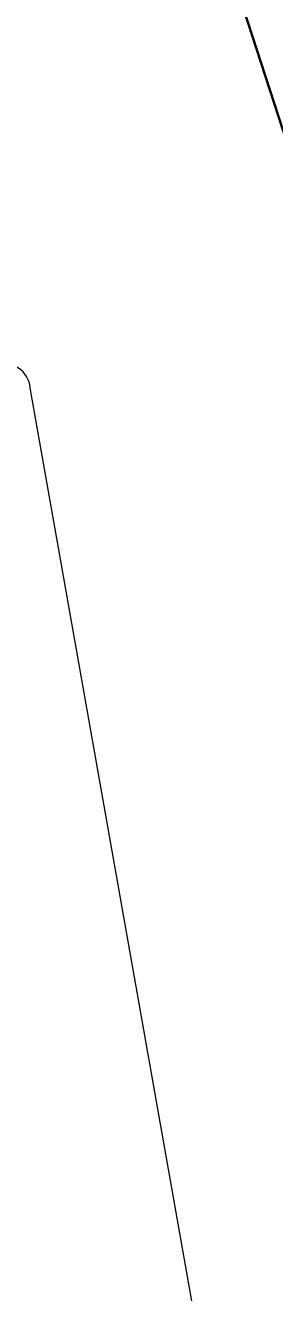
# Model space of a CAD drawing. Header units: millimetres. Extents: x -13407 to 95998, y -2611 to 109495.
# Drawn here: x 17345.62 to 17348.64, y 51146.03 to 51161.35 of the extents above; entities that cross this region are included whole.
import ezdxf
from ezdxf import colors
from ezdxf.entities.mleader import LeaderData, LeaderLine
from ezdxf.math import Vec2, Vec3

# ---------------------------------------------------------------- set-up
doc = ezdxf.new("R2010")
doc.units = ezdxf.units.MM
for name, color, linetype, lineweight in [('АР_Колонны', 5, 'Continuous', 30), ('АР_Колонны Штрих', 250, 'Continuous', 5), ('АР_Отметки', 250, 'Continuous', 15), ('АР_Размеры', 175, 'Continuous', 9), ('АР_стены', 250, 'Continuous', 30), ('АР_Сущ Несущая стена', 202, 'Continuous', 30)]:
    doc.layers.add(name, color=color, linetype=linetype, lineweight=lineweight)
doc.styles.add('ISOCPEUR', font='isocpeur.ttf', dxfattribs={"width": 0.7})

# ---------------------------------------------------------------- blocks, each defined once
blk = doc.blocks.new('_DotSmall')
at = {"color": 0, "linetype": 'ByBlock', "const_width": 0.5}
blk.add_lwpolyline([(-0.0625, 0, 1), (0.0625, 0, 1)], format="xyb", close=True, dxfattribs=at)
blk = doc.blocks.new('A$Cb1ac1438')
at = {"layer": 'АР_Колонны Штрих', "ltscale": 100}
h = blk.add_hatch(dxfattribs=at)
h.set_pattern_fill('ANSI35', color=256, scale=500, angle=-72.0645)
h.set_pattern_definition([(332.935457, (-256735.91, 917047.48), (56.87424, 111.311818), []), (332.935457, (-256708.7, 916963.39), (56.87424, 111.311818), [156.25, -31.25, 0, -31.25])])
h.paths.add_polyline_path([(173.217, -6154.529), (50.039, -5773.967), (-330.523, -5897.145), (-207.345, -6277.707)])
at = {"layer": 'АР_Колонны', "ltscale": 100}
blk.add_lwpolyline([(50.039, -5773.967), (173.217, -6154.529), (-207.345, -6277.707), (-330.523, -5897.145)], close=True, dxfattribs=at)

msp = doc.modelspace()

# ---------------------------------------------------------------- linework, layer by layer
at = {"layer": 'АР_Размеры', "color": 5, "lineweight": 0, "ltscale": 100, "transparency": 33554687}
msp.add_lwpolyline([(17351.465, 51124.336), (17345.681, 51156.972, 0.523933), (17345.264, 51157.229), (17344.183, 51157.037), (17337.1, 51155.782), (17336.02, 51155.59, 0.523933), (17335.716, 51155.206), (17341.501, 51122.57, 0.414326)], format="xyb", dxfattribs=at)
msp.add_lwpolyline([(17351.465, 51124.336), (17345.681, 51156.972, 0.523933), (17345.264, 51157.229), (17344.183, 51157.037), (17337.1, 51155.782), (17336.02, 51155.59, 0.523933), (17335.716, 51155.206), (17341.501, 51122.57, 0.414326)], format="xyb", dxfattribs=at)
msp.add_lwpolyline([(17351.465, 51124.336), (17345.681, 51156.972, 0.523933), (17345.264, 51157.229), (17344.183, 51157.037), (17337.1, 51155.782), (17336.02, 51155.59, 0.523933), (17335.716, 51155.206), (17341.501, 51122.57, 0.414326)], format="xyb", dxfattribs=at)
msp.add_lwpolyline([(17351.465, 51124.336), (17345.681, 51156.972, 0.523933), (17345.264, 51157.229), (17344.183, 51157.037), (17337.1, 51155.782), (17336.02, 51155.59, 0.523933), (17335.716, 51155.206), (17341.501, 51122.57, 0.414326)], format="xyb", dxfattribs=at)
msp.add_lwpolyline([(17351.465, 51124.336), (17345.681, 51156.972, 0.523933), (17345.264, 51157.229), (17344.183, 51157.037), (17337.1, 51155.782), (17336.02, 51155.59, 0.523933), (17335.716, 51155.206), (17341.501, 51122.57, 0.414326)], format="xyb", dxfattribs=at)
msp.add_lwpolyline([(17351.465, 51124.336), (17345.681, 51156.972, 0.523933), (17345.264, 51157.229), (17344.183, 51157.037), (17337.1, 51155.782), (17336.02, 51155.59, 0.523933), (17335.716, 51155.206), (17341.501, 51122.57, 0.414326)], format="xyb", dxfattribs=at)
msp.add_lwpolyline([(17351.465, 51124.336), (17345.681, 51156.972, 0.523933), (17345.264, 51157.229), (17344.183, 51157.037), (17337.1, 51155.782), (17336.02, 51155.59, 0.523933), (17335.716, 51155.206), (17341.501, 51122.57, 0.414326)], format="xyb", dxfattribs=at)
msp.add_lwpolyline([(17351.465, 51124.336), (17345.681, 51156.972, 0.523933), (17345.264, 51157.229), (17344.183, 51157.037), (17337.1, 51155.782), (17336.02, 51155.59, 0.523933), (17335.716, 51155.206), (17341.501, 51122.57, 0.414326)], format="xyb", dxfattribs=at)
msp.add_lwpolyline([(17351.465, 51124.336), (17345.681, 51156.972, 0.523933), (17345.264, 51157.229), (17344.183, 51157.037), (17337.1, 51155.782), (17336.02, 51155.59, 0.523933), (17335.716, 51155.206), (17341.501, 51122.57, 0.414326)], format="xyb", dxfattribs=at)
msp.add_lwpolyline([(17351.465, 51124.336), (17345.681, 51156.972, 0.523933), (17345.264, 51157.229), (17344.183, 51157.037), (17337.1, 51155.782), (17336.02, 51155.59, 0.523933), (17335.716, 51155.206), (17341.501, 51122.57, 0.414326)], format="xyb", dxfattribs=at)
msp.add_lwpolyline([(17351.465, 51124.336), (17345.681, 51156.972, 0.523933), (17345.264, 51157.229), (17344.183, 51157.037), (17337.1, 51155.782), (17336.02, 51155.59, 0.523933), (17335.716, 51155.206), (17341.501, 51122.57, 0.414326)], format="xyb", dxfattribs=at)
msp.add_lwpolyline([(17351.465, 51124.336), (17345.681, 51156.972, 0.523933), (17345.264, 51157.229), (17344.183, 51157.037), (17337.1, 51155.782), (17336.02, 51155.59, 0.523933), (17335.716, 51155.206), (17341.501, 51122.57, 0.414326)], format="xyb", dxfattribs=at)
msp.add_lwpolyline([(17351.465, 51124.336), (17345.681, 51156.972, 0.523933), (17345.264, 51157.229), (17344.183, 51157.037), (17337.1, 51155.782), (17336.02, 51155.59, 0.523933), (17335.716, 51155.206), (17341.501, 51122.57, 0.414326)], format="xyb", dxfattribs=at)
msp.add_lwpolyline([(17351.465, 51124.336), (17345.681, 51156.972, 0.523933), (17345.264, 51157.229), (17344.183, 51157.037), (17337.1, 51155.782), (17336.02, 51155.59, 0.523933), (17335.716, 51155.206), (17341.501, 51122.57, 0.414326)], format="xyb", dxfattribs=at)
msp.add_lwpolyline([(17351.465, 51124.336), (17345.681, 51156.972, 0.523933), (17345.264, 51157.229), (17344.183, 51157.037), (17337.1, 51155.782), (17336.02, 51155.59, 0.523933), (17335.716, 51155.206), (17341.501, 51122.57, 0.414326)], format="xyb", dxfattribs=at)
msp.add_lwpolyline([(17351.465, 51124.336), (17345.681, 51156.972, 0.523933), (17345.264, 51157.229), (17344.183, 51157.037), (17337.1, 51155.782), (17336.02, 51155.59, 0.523933), (17335.716, 51155.206), (17341.501, 51122.57, 0.414326)], format="xyb", dxfattribs=at)
msp.add_lwpolyline([(17351.465, 51124.336), (17345.681, 51156.972, 0.523933), (17345.264, 51157.229), (17344.183, 51157.037), (17337.1, 51155.782), (17336.02, 51155.59, 0.523933), (17335.716, 51155.206), (17341.501, 51122.57, 0.414326)], format="xyb", dxfattribs=at)
msp.add_lwpolyline([(17351.465, 51124.336), (17345.681, 51156.972, 0.523933), (17345.264, 51157.229), (17344.183, 51157.037), (17337.1, 51155.782), (17336.02, 51155.59, 0.523933), (17335.716, 51155.206), (17341.501, 51122.57, 0.414326)], format="xyb", dxfattribs=at)
msp.add_lwpolyline([(17351.465, 51124.336), (17345.681, 51156.972, 0.523933), (17345.264, 51157.229), (17344.183, 51157.037), (17337.1, 51155.782), (17336.02, 51155.59, 0.523933), (17335.716, 51155.206), (17341.501, 51122.57, 0.414326)], format="xyb", dxfattribs=at)
msp.add_lwpolyline([(17351.465, 51124.336), (17345.681, 51156.972, 0.523933), (17345.264, 51157.229), (17344.183, 51157.037), (17337.1, 51155.782), (17336.02, 51155.59, 0.523933), (17335.716, 51155.206), (17341.501, 51122.57, 0.414326)], format="xyb", dxfattribs=at)
msp.add_lwpolyline([(17351.465, 51124.336), (17345.681, 51156.972, 0.523933), (17345.264, 51157.229), (17344.183, 51157.037), (17337.1, 51155.782), (17336.02, 51155.59, 0.523933), (17335.716, 51155.206), (17341.501, 51122.57, 0.414326)], format="xyb", dxfattribs=at)
msp.add_lwpolyline([(17351.465, 51124.336), (17345.681, 51156.972, 0.523933), (17345.264, 51157.229), (17344.183, 51157.037), (17337.1, 51155.782), (17336.02, 51155.59, 0.523933), (17335.716, 51155.206), (17341.501, 51122.57, 0.414326)], format="xyb", dxfattribs=at)
msp.add_lwpolyline([(17351.465, 51124.336), (17345.681, 51156.972, 0.523933), (17345.264, 51157.229), (17344.183, 51157.037), (17337.1, 51155.782), (17336.02, 51155.59, 0.523933), (17335.716, 51155.206), (17341.501, 51122.57, 0.414326)], format="xyb", dxfattribs=at)
msp.add_lwpolyline([(17351.465, 51124.336), (17345.681, 51156.972, 0.523933), (17345.264, 51157.229), (17344.183, 51157.037), (17337.1, 51155.782), (17336.02, 51155.59, 0.523933), (17335.716, 51155.206), (17341.501, 51122.57, 0.414326)], format="xyb", dxfattribs=at)
msp.add_lwpolyline([(17351.465, 51124.336), (17345.681, 51156.972, 0.523933), (17345.264, 51157.229), (17344.183, 51157.037), (17337.1, 51155.782), (17336.02, 51155.59, 0.523933), (17335.716, 51155.206), (17341.501, 51122.57, 0.414326)], format="xyb", dxfattribs=at)
msp.add_lwpolyline([(17351.465, 51124.336), (17345.681, 51156.972, 0.523933), (17345.264, 51157.229), (17344.183, 51157.037), (17337.1, 51155.782), (17336.02, 51155.59, 0.523933), (17335.716, 51155.206), (17341.501, 51122.57, 0.414326)], format="xyb", dxfattribs=at)
msp.add_lwpolyline([(17351.465, 51124.336), (17345.681, 51156.972, 0.523933), (17345.264, 51157.229), (17344.183, 51157.037), (17337.1, 51155.782), (17336.02, 51155.59, 0.523933), (17335.716, 51155.206), (17341.501, 51122.57, 0.414326)], format="xyb", dxfattribs=at)
msp.add_lwpolyline([(17351.465, 51124.336), (17345.681, 51156.972, 0.523933), (17345.264, 51157.229), (17344.183, 51157.037), (17337.1, 51155.782), (17336.02, 51155.59, 0.523933), (17335.716, 51155.206), (17341.501, 51122.57, 0.414326)], format="xyb", dxfattribs=at)
msp.add_lwpolyline([(17351.465, 51124.336), (17345.681, 51156.972, 0.523933), (17345.264, 51157.229), (17344.183, 51157.037), (17337.1, 51155.782), (17336.02, 51155.59, 0.523933), (17335.716, 51155.206), (17341.501, 51122.57, 0.414326)], format="xyb", dxfattribs=at)
msp.add_lwpolyline([(17351.465, 51124.336), (17345.681, 51156.972, 0.523933), (17345.264, 51157.229), (17344.183, 51157.037), (17337.1, 51155.782), (17336.02, 51155.59, 0.523933), (17335.716, 51155.206), (17341.501, 51122.57, 0.414326)], format="xyb", dxfattribs=at)
msp.add_lwpolyline([(17351.465, 51124.336), (17345.681, 51156.972, 0.523933), (17345.264, 51157.229), (17344.183, 51157.037), (17337.1, 51155.782), (17336.02, 51155.59, 0.523933), (17335.716, 51155.206), (17341.501, 51122.57, 0.414326)], format="xyb", dxfattribs=at)
msp.add_lwpolyline([(17351.465, 51124.336), (17345.681, 51156.972, 0.523933), (17345.264, 51157.229), (17344.183, 51157.037), (17337.1, 51155.782), (17336.02, 51155.59, 0.523933), (17335.716, 51155.206), (17341.501, 51122.57, 0.414326)], format="xyb", dxfattribs=at)
msp.add_lwpolyline([(17351.465, 51124.336), (17345.681, 51156.972, 0.523933), (17345.264, 51157.229), (17344.183, 51157.037), (17337.1, 51155.782), (17336.02, 51155.59, 0.523933), (17335.716, 51155.206), (17341.501, 51122.57, 0.414326)], format="xyb", dxfattribs=at)
msp.add_lwpolyline([(17351.465, 51124.336), (17345.681, 51156.972, 0.523933), (17345.264, 51157.229), (17344.183, 51157.037), (17337.1, 51155.782), (17336.02, 51155.59, 0.523933), (17335.716, 51155.206), (17341.501, 51122.57, 0.414326)], format="xyb", dxfattribs=at)
msp.add_lwpolyline([(17351.465, 51124.336), (17345.681, 51156.972, 0.523933), (17345.264, 51157.229), (17344.183, 51157.037), (17337.1, 51155.782), (17336.02, 51155.59, 0.523933), (17335.716, 51155.206), (17341.501, 51122.57, 0.414326)], format="xyb", dxfattribs=at)
msp.add_lwpolyline([(17351.465, 51124.336), (17345.681, 51156.972, 0.523933), (17345.264, 51157.229), (17344.183, 51157.037), (17337.1, 51155.782), (17336.02, 51155.59, 0.523933), (17335.716, 51155.206), (17341.501, 51122.57, 0.414326)], format="xyb", dxfattribs=at)
msp.add_lwpolyline([(17351.465, 51124.336), (17345.681, 51156.972, 0.523933), (17345.264, 51157.229), (17344.183, 51157.037), (17337.1, 51155.782), (17336.02, 51155.59, 0.523933), (17335.716, 51155.206), (17341.501, 51122.57, 0.414326)], format="xyb", dxfattribs=at)
msp.add_lwpolyline([(17351.465, 51124.336), (17345.681, 51156.972, 0.523933), (17345.264, 51157.229), (17344.183, 51157.037), (17337.1, 51155.782), (17336.02, 51155.59, 0.523933), (17335.716, 51155.206), (17341.501, 51122.57, 0.414326)], format="xyb", dxfattribs=at)
msp.add_lwpolyline([(17351.465, 51124.336), (17345.681, 51156.972, 0.523933), (17345.264, 51157.229), (17344.183, 51157.037), (17337.1, 51155.782), (17336.02, 51155.59, 0.523933), (17335.716, 51155.206), (17341.501, 51122.57, 0.414326)], format="xyb", dxfattribs=at)
msp.add_lwpolyline([(17351.465, 51124.336), (17345.681, 51156.972, 0.523933), (17345.264, 51157.229), (17344.183, 51157.037), (17337.1, 51155.782), (17336.02, 51155.59, 0.523933), (17335.716, 51155.206), (17341.501, 51122.57, 0.414326)], format="xyb", dxfattribs=at)
msp.add_lwpolyline([(17351.465, 51124.336), (17345.681, 51156.972, 0.523933), (17345.264, 51157.229), (17344.183, 51157.037), (17337.1, 51155.782), (17336.02, 51155.59, 0.523933), (17335.716, 51155.206), (17341.501, 51122.57, 0.414326)], format="xyb", dxfattribs=at)
msp.add_lwpolyline([(17351.465, 51124.336), (17345.681, 51156.972, 0.523933), (17345.264, 51157.229), (17344.183, 51157.037), (17337.1, 51155.782), (17336.02, 51155.59, 0.523933), (17335.716, 51155.206), (17341.501, 51122.57, 0.414326)], format="xyb", dxfattribs=at)
msp.add_lwpolyline([(17351.465, 51124.336), (17345.681, 51156.972, 0.523933), (17345.264, 51157.229), (17344.183, 51157.037), (17337.1, 51155.782), (17336.02, 51155.59, 0.523933), (17335.716, 51155.206), (17341.501, 51122.57, 0.414326)], format="xyb", dxfattribs=at)
msp.add_lwpolyline([(17351.465, 51124.336), (17345.681, 51156.972, 0.523933), (17345.264, 51157.229), (17344.183, 51157.037), (17337.1, 51155.782), (17336.02, 51155.59, 0.523933), (17335.716, 51155.206), (17341.501, 51122.57, 0.414326)], format="xyb", dxfattribs=at)
msp.add_lwpolyline([(17351.465, 51124.336), (17345.681, 51156.972, 0.523933), (17345.264, 51157.229), (17344.183, 51157.037), (17337.1, 51155.782), (17336.02, 51155.59, 0.523933), (17335.716, 51155.206), (17341.501, 51122.57, 0.414326)], format="xyb", dxfattribs=at)
msp.add_lwpolyline([(17351.465, 51124.336), (17345.681, 51156.972, 0.523933), (17345.264, 51157.229), (17344.183, 51157.037), (17337.1, 51155.782), (17336.02, 51155.59, 0.523933), (17335.716, 51155.206), (17341.501, 51122.57, 0.414326)], format="xyb", dxfattribs=at)
msp.add_lwpolyline([(17351.465, 51124.336), (17345.681, 51156.972, 0.523933), (17345.264, 51157.229), (17344.183, 51157.037), (17337.1, 51155.782), (17336.02, 51155.59, 0.523933), (17335.716, 51155.206), (17341.501, 51122.57, 0.414326)], format="xyb", dxfattribs=at)
msp.add_lwpolyline([(17351.465, 51124.336), (17345.681, 51156.972, 0.523933), (17345.264, 51157.229), (17344.183, 51157.037), (17337.1, 51155.782), (17336.02, 51155.59, 0.523933), (17335.716, 51155.206), (17341.501, 51122.57, 0.414326)], format="xyb", dxfattribs=at)
msp.add_lwpolyline([(17351.465, 51124.336), (17345.681, 51156.972, 0.523933), (17345.264, 51157.229), (17344.183, 51157.037), (17337.1, 51155.782), (17336.02, 51155.59, 0.523933), (17335.716, 51155.206), (17341.501, 51122.57, 0.414326)], format="xyb", dxfattribs=at)
msp.add_lwpolyline([(17351.465, 51124.336), (17345.681, 51156.972, 0.523933), (17345.264, 51157.229), (17344.183, 51157.037), (17337.1, 51155.782), (17336.02, 51155.59, 0.523933), (17335.716, 51155.206), (17341.501, 51122.57, 0.414326)], format="xyb", dxfattribs=at)
msp.add_lwpolyline([(17351.465, 51124.336), (17345.681, 51156.972, 0.523933), (17345.264, 51157.229), (17344.183, 51157.037), (17337.1, 51155.782), (17336.02, 51155.59, 0.523933), (17335.716, 51155.206), (17341.501, 51122.57, 0.414326)], format="xyb", dxfattribs=at)
msp.add_lwpolyline([(17351.465, 51124.336), (17345.681, 51156.972, 0.523933), (17345.264, 51157.229), (17344.183, 51157.037), (17337.1, 51155.782), (17336.02, 51155.59, 0.523933), (17335.716, 51155.206), (17341.501, 51122.57, 0.414326)], format="xyb", dxfattribs=at)
msp.add_lwpolyline([(17351.465, 51124.336), (17345.681, 51156.972, 0.523933), (17345.264, 51157.229), (17344.183, 51157.037), (17337.1, 51155.782), (17336.02, 51155.59, 0.523933), (17335.716, 51155.206), (17341.501, 51122.57, 0.414326)], format="xyb", dxfattribs=at)
msp.add_lwpolyline([(17351.465, 51124.336), (17345.681, 51156.972, 0.523933), (17345.264, 51157.229), (17344.183, 51157.037), (17337.1, 51155.782), (17336.02, 51155.59, 0.523933), (17335.716, 51155.206), (17341.501, 51122.57, 0.414326)], format="xyb", dxfattribs=at)
msp.add_lwpolyline([(17351.465, 51124.336), (17345.681, 51156.972, 0.523933), (17345.264, 51157.229), (17344.183, 51157.037), (17337.1, 51155.782), (17336.02, 51155.59, 0.523933), (17335.716, 51155.206), (17341.501, 51122.57, 0.414326)], format="xyb", dxfattribs=at)
msp.add_lwpolyline([(17351.465, 51124.336), (17345.681, 51156.972, 0.523933), (17345.264, 51157.229), (17344.183, 51157.037), (17337.1, 51155.782), (17336.02, 51155.59, 0.523933), (17335.716, 51155.206), (17341.501, 51122.57, 0.414326)], format="xyb", dxfattribs=at)
msp.add_lwpolyline([(17351.465, 51124.336), (17345.681, 51156.972, 0.523933), (17345.264, 51157.229), (17344.183, 51157.037), (17337.1, 51155.782), (17336.02, 51155.59, 0.523933), (17335.716, 51155.206), (17341.501, 51122.57, 0.414326)], format="xyb", dxfattribs=at)
msp.add_lwpolyline([(17351.465, 51124.336), (17345.681, 51156.972, 0.523933), (17345.264, 51157.229), (17344.183, 51157.037), (17337.1, 51155.782), (17336.02, 51155.59, 0.523933), (17335.716, 51155.206), (17341.501, 51122.57, 0.414326)], format="xyb", dxfattribs=at)
msp.add_lwpolyline([(17351.465, 51124.336), (17345.681, 51156.972, 0.523933), (17345.264, 51157.229), (17344.183, 51157.037), (17337.1, 51155.782), (17336.02, 51155.59, 0.523933), (17335.716, 51155.206), (17341.501, 51122.57, 0.414326)], format="xyb", dxfattribs=at)
msp.add_lwpolyline([(17351.465, 51124.336), (17345.681, 51156.972, 0.523933), (17345.264, 51157.229), (17344.183, 51157.037), (17337.1, 51155.782), (17336.02, 51155.59, 0.523933), (17335.716, 51155.206), (17341.501, 51122.57, 0.414326)], format="xyb", dxfattribs=at)
msp.add_lwpolyline([(17351.465, 51124.336), (17345.681, 51156.972, 0.523933), (17345.264, 51157.229), (17344.183, 51157.037), (17337.1, 51155.782), (17336.02, 51155.59, 0.523933), (17335.716, 51155.206), (17341.501, 51122.57, 0.414326)], format="xyb", dxfattribs=at)
msp.add_lwpolyline([(17351.465, 51124.336), (17345.681, 51156.972, 0.523933), (17345.264, 51157.229), (17344.183, 51157.037), (17337.1, 51155.782), (17336.02, 51155.59, 0.523933), (17335.716, 51155.206), (17341.501, 51122.57, 0.414326)], format="xyb", dxfattribs=at)
msp.add_lwpolyline([(17351.465, 51124.336), (17345.681, 51156.972, 0.523933), (17345.264, 51157.229), (17344.183, 51157.037), (17337.1, 51155.782), (17336.02, 51155.59, 0.523933), (17335.716, 51155.206), (17341.501, 51122.57, 0.414326)], format="xyb", dxfattribs=at)
msp.add_lwpolyline([(17351.465, 51124.336), (17345.681, 51156.972, 0.523933), (17345.264, 51157.229), (17344.183, 51157.037), (17337.1, 51155.782), (17336.02, 51155.59, 0.523933), (17335.716, 51155.206), (17341.501, 51122.57, 0.414326)], format="xyb", dxfattribs=at)
msp.add_lwpolyline([(17351.465, 51124.336), (17345.681, 51156.972, 0.523933), (17345.264, 51157.229), (17344.183, 51157.037), (17337.1, 51155.782), (17336.02, 51155.59, 0.523933), (17335.716, 51155.206), (17341.501, 51122.57, 0.414326)], format="xyb", dxfattribs=at)
msp.add_lwpolyline([(17351.465, 51124.336), (17345.681, 51156.972, 0.523933), (17345.264, 51157.229), (17344.183, 51157.037), (17337.1, 51155.782), (17336.02, 51155.59, 0.523933), (17335.716, 51155.206), (17341.501, 51122.57, 0.414326)], format="xyb", dxfattribs=at)
msp.add_lwpolyline([(17351.465, 51124.336), (17345.681, 51156.972, 0.523933), (17345.264, 51157.229), (17344.183, 51157.037), (17337.1, 51155.782), (17336.02, 51155.59, 0.523933), (17335.716, 51155.206), (17341.501, 51122.57, 0.414326)], format="xyb", dxfattribs=at)
msp.add_lwpolyline([(17351.465, 51124.336), (17345.681, 51156.972, 0.523933), (17345.264, 51157.229), (17344.183, 51157.037), (17337.1, 51155.782), (17336.02, 51155.59, 0.523933), (17335.716, 51155.206), (17341.501, 51122.57, 0.414326)], format="xyb", dxfattribs=at)
msp.add_lwpolyline([(17351.465, 51124.336), (17345.681, 51156.972, 0.523933), (17345.264, 51157.229), (17344.183, 51157.037), (17337.1, 51155.782), (17336.02, 51155.59, 0.523933), (17335.716, 51155.206), (17341.501, 51122.57, 0.414326)], format="xyb", dxfattribs=at)
msp.add_lwpolyline([(17351.465, 51124.336), (17345.681, 51156.972, 0.523933), (17345.264, 51157.229), (17344.183, 51157.037), (17337.1, 51155.782), (17336.02, 51155.59, 0.523933), (17335.716, 51155.206), (17341.501, 51122.57, 0.414326)], format="xyb", dxfattribs=at)
msp.add_lwpolyline([(17351.465, 51124.336), (17345.681, 51156.972, 0.523933), (17345.264, 51157.229), (17344.183, 51157.037), (17337.1, 51155.782), (17336.02, 51155.59, 0.523933), (17335.716, 51155.206), (17341.501, 51122.57, 0.414326)], format="xyb", dxfattribs=at)
msp.add_lwpolyline([(17351.465, 51124.336), (17345.681, 51156.972, 0.523933), (17345.264, 51157.229), (17344.183, 51157.037), (17337.1, 51155.782), (17336.02, 51155.59, 0.523933), (17335.716, 51155.206), (17341.501, 51122.57, 0.414326)], format="xyb", dxfattribs=at)
msp.add_lwpolyline([(17351.465, 51124.336), (17345.681, 51156.972, 0.523933), (17345.264, 51157.229), (17344.183, 51157.037), (17337.1, 51155.782), (17336.02, 51155.59, 0.523933), (17335.716, 51155.206), (17341.501, 51122.57, 0.414326)], format="xyb", dxfattribs=at)
msp.add_lwpolyline([(17351.465, 51124.336), (17345.681, 51156.972, 0.523933), (17345.264, 51157.229), (17344.183, 51157.037), (17337.1, 51155.782), (17336.02, 51155.59, 0.523933), (17335.716, 51155.206), (17341.501, 51122.57, 0.414326)], format="xyb", dxfattribs=at)
msp.add_lwpolyline([(17351.465, 51124.336), (17345.681, 51156.972, 0.523933), (17345.264, 51157.229), (17344.183, 51157.037), (17337.1, 51155.782), (17336.02, 51155.59, 0.523933), (17335.716, 51155.206), (17341.501, 51122.57, 0.414326)], format="xyb", dxfattribs=at)
msp.add_lwpolyline([(17351.465, 51124.336), (17345.681, 51156.972, 0.523933), (17345.264, 51157.229), (17344.183, 51157.037), (17337.1, 51155.782), (17336.02, 51155.59, 0.523933), (17335.716, 51155.206), (17341.501, 51122.57, 0.414326)], format="xyb", dxfattribs=at)
msp.add_lwpolyline([(17351.465, 51124.336), (17345.681, 51156.972, 0.523933), (17345.264, 51157.229), (17344.183, 51157.037), (17337.1, 51155.782), (17336.02, 51155.59, 0.523933), (17335.716, 51155.206), (17341.501, 51122.57, 0.414326)], format="xyb", dxfattribs=at)
msp.add_lwpolyline([(17351.465, 51124.336), (17345.681, 51156.972, 0.523933), (17345.264, 51157.229), (17344.183, 51157.037), (17337.1, 51155.782), (17336.02, 51155.59, 0.523933), (17335.716, 51155.206), (17341.501, 51122.57, 0.414326)], format="xyb", dxfattribs=at)
msp.add_lwpolyline([(17351.465, 51124.336), (17345.681, 51156.972, 0.523933), (17345.264, 51157.229), (17344.183, 51157.037), (17337.1, 51155.782), (17336.02, 51155.59, 0.523933), (17335.716, 51155.206), (17341.501, 51122.57, 0.414326)], format="xyb", dxfattribs=at)
msp.add_lwpolyline([(17351.465, 51124.336), (17345.681, 51156.972, 0.523933), (17345.264, 51157.229), (17344.183, 51157.037), (17337.1, 51155.782), (17336.02, 51155.59, 0.523933), (17335.716, 51155.206), (17341.501, 51122.57, 0.414326)], format="xyb", dxfattribs=at)
msp.add_lwpolyline([(17351.465, 51124.336), (17345.681, 51156.972, 0.523933), (17345.264, 51157.229), (17344.183, 51157.037), (17337.1, 51155.782), (17336.02, 51155.59, 0.523933), (17335.716, 51155.206), (17341.501, 51122.57, 0.414326)], format="xyb", dxfattribs=at)
msp.add_lwpolyline([(17351.465, 51124.336), (17345.681, 51156.972, 0.523933), (17345.264, 51157.229), (17344.183, 51157.037), (17337.1, 51155.782), (17336.02, 51155.59, 0.523933), (17335.716, 51155.206), (17341.501, 51122.57, 0.414326)], format="xyb", dxfattribs=at)
msp.add_lwpolyline([(17351.465, 51124.336), (17345.681, 51156.972, 0.523933), (17345.264, 51157.229), (17344.183, 51157.037), (17337.1, 51155.782), (17336.02, 51155.59, 0.523933), (17335.716, 51155.206), (17341.501, 51122.57, 0.414326)], format="xyb", dxfattribs=at)
msp.add_lwpolyline([(17351.465, 51124.336), (17345.681, 51156.972, 0.523933), (17345.264, 51157.229), (17344.183, 51157.037), (17337.1, 51155.782), (17336.02, 51155.59, 0.523933), (17335.716, 51155.206), (17341.501, 51122.57, 0.414326)], format="xyb", dxfattribs=at)
msp.add_lwpolyline([(17351.465, 51124.336), (17345.681, 51156.972, 0.523933), (17345.264, 51157.229), (17344.183, 51157.037), (17337.1, 51155.782), (17336.02, 51155.59, 0.523933), (17335.716, 51155.206), (17341.501, 51122.57, 0.414326)], format="xyb", dxfattribs=at)
msp.add_lwpolyline([(17351.465, 51124.336), (17345.681, 51156.972, 0.523933), (17345.264, 51157.229), (17344.183, 51157.037), (17337.1, 51155.782), (17336.02, 51155.59, 0.523933), (17335.716, 51155.206), (17341.501, 51122.57, 0.414326)], format="xyb", dxfattribs=at)
msp.add_lwpolyline([(17351.465, 51124.336), (17345.681, 51156.972, 0.523933), (17345.264, 51157.229), (17344.183, 51157.037), (17337.1, 51155.782), (17336.02, 51155.59, 0.523933), (17335.716, 51155.206), (17341.501, 51122.57, 0.414326)], format="xyb", dxfattribs=at)
msp.add_lwpolyline([(17351.465, 51124.336), (17345.681, 51156.972, 0.523933), (17345.264, 51157.229), (17344.183, 51157.037), (17337.1, 51155.782), (17336.02, 51155.59, 0.523933), (17335.716, 51155.206), (17341.501, 51122.57, 0.414326)], format="xyb", dxfattribs=at)
msp.add_lwpolyline([(17351.465, 51124.336), (17345.681, 51156.972, 0.523933), (17345.264, 51157.229), (17344.183, 51157.037), (17337.1, 51155.782), (17336.02, 51155.59, 0.523933), (17335.716, 51155.206), (17341.501, 51122.57, 0.414326)], format="xyb", dxfattribs=at)
msp.add_lwpolyline([(17351.465, 51124.336), (17345.681, 51156.972, 0.523933), (17345.264, 51157.229), (17344.183, 51157.037), (17337.1, 51155.782), (17336.02, 51155.59, 0.523933), (17335.716, 51155.206), (17341.501, 51122.57, 0.414326)], format="xyb", dxfattribs=at)
msp.add_lwpolyline([(17351.465, 51124.336), (17345.681, 51156.972, 0.523933), (17345.264, 51157.229), (17344.183, 51157.037), (17337.1, 51155.782), (17336.02, 51155.59, 0.523933), (17335.716, 51155.206), (17341.501, 51122.57, 0.414326)], format="xyb", dxfattribs=at)
msp.add_lwpolyline([(17351.465, 51124.336), (17345.681, 51156.972, 0.523933), (17345.264, 51157.229), (17344.183, 51157.037), (17337.1, 51155.782), (17336.02, 51155.59, 0.523933), (17335.716, 51155.206), (17341.501, 51122.57, 0.414326)], format="xyb", dxfattribs=at)
msp.add_lwpolyline([(17351.465, 51124.336), (17345.681, 51156.972, 0.523933), (17345.264, 51157.229), (17344.183, 51157.037), (17337.1, 51155.782), (17336.02, 51155.59, 0.523933), (17335.716, 51155.206), (17341.501, 51122.57, 0.414326)], format="xyb", dxfattribs=at)
msp.add_lwpolyline([(17351.465, 51124.336), (17345.681, 51156.972, 0.523933), (17345.264, 51157.229), (17344.183, 51157.037), (17337.1, 51155.782), (17336.02, 51155.59, 0.523933), (17335.716, 51155.206), (17341.501, 51122.57, 0.414326)], format="xyb", dxfattribs=at)
msp.add_lwpolyline([(17351.465, 51124.336), (17345.681, 51156.972, 0.523933), (17345.264, 51157.229), (17344.183, 51157.037), (17337.1, 51155.782), (17336.02, 51155.59, 0.523933), (17335.716, 51155.206), (17341.501, 51122.57, 0.414326)], format="xyb", dxfattribs=at)
msp.add_lwpolyline([(17351.465, 51124.336), (17345.681, 51156.972, 0.523933), (17345.264, 51157.229), (17344.183, 51157.037), (17337.1, 51155.782), (17336.02, 51155.59, 0.523933), (17335.716, 51155.206), (17341.501, 51122.57, 0.414326)], format="xyb", dxfattribs=at)
msp.add_lwpolyline([(17351.465, 51124.336), (17345.681, 51156.972, 0.523933), (17345.264, 51157.229), (17344.183, 51157.037), (17337.1, 51155.782), (17336.02, 51155.59, 0.523933), (17335.716, 51155.206), (17341.501, 51122.57, 0.414326)], format="xyb", dxfattribs=at)
msp.add_lwpolyline([(17351.465, 51124.336), (17345.681, 51156.972, 0.523933), (17345.264, 51157.229), (17344.183, 51157.037), (17337.1, 51155.782), (17336.02, 51155.59, 0.523933), (17335.716, 51155.206), (17341.501, 51122.57, 0.414326)], format="xyb", dxfattribs=at)
msp.add_lwpolyline([(17351.465, 51124.336), (17345.681, 51156.972, 0.523933), (17345.264, 51157.229), (17344.183, 51157.037), (17337.1, 51155.782), (17336.02, 51155.59, 0.523933), (17335.716, 51155.206), (17341.501, 51122.57, 0.414326)], format="xyb", dxfattribs=at)
msp.add_lwpolyline([(17351.465, 51124.336), (17345.681, 51156.972, 0.523933), (17345.264, 51157.229), (17344.183, 51157.037), (17337.1, 51155.782), (17336.02, 51155.59, 0.523933), (17335.716, 51155.206), (17341.501, 51122.57, 0.414326)], format="xyb", dxfattribs=at)
msp.add_lwpolyline([(17351.465, 51124.336), (17345.681, 51156.972, 0.523933), (17345.264, 51157.229), (17344.183, 51157.037), (17337.1, 51155.782), (17336.02, 51155.59, 0.523933), (17335.716, 51155.206), (17341.501, 51122.57, 0.414326)], format="xyb", dxfattribs=at)
msp.add_lwpolyline([(17351.465, 51124.336), (17345.681, 51156.972, 0.523933), (17345.264, 51157.229), (17344.183, 51157.037), (17337.1, 51155.782), (17336.02, 51155.59, 0.523933), (17335.716, 51155.206), (17341.501, 51122.57, 0.414326)], format="xyb", dxfattribs=at)
msp.add_lwpolyline([(17351.465, 51124.336), (17345.681, 51156.972, 0.523933), (17345.264, 51157.229), (17344.183, 51157.037), (17337.1, 51155.782), (17336.02, 51155.59, 0.523933), (17335.716, 51155.206), (17341.501, 51122.57, 0.414326)], format="xyb", dxfattribs=at)
msp.add_lwpolyline([(17351.465, 51124.336), (17345.681, 51156.972, 0.523933), (17345.264, 51157.229), (17344.183, 51157.037), (17337.1, 51155.782), (17336.02, 51155.59, 0.523933), (17335.716, 51155.206), (17341.501, 51122.57, 0.414326)], format="xyb", dxfattribs=at)
msp.add_lwpolyline([(17351.465, 51124.336), (17345.681, 51156.972, 0.523933), (17345.264, 51157.229), (17344.183, 51157.037), (17337.1, 51155.782), (17336.02, 51155.59, 0.523933), (17335.716, 51155.206), (17341.501, 51122.57, 0.414326)], format="xyb", dxfattribs=at)
msp.add_lwpolyline([(17351.465, 51124.336), (17345.681, 51156.972, 0.523933), (17345.264, 51157.229), (17344.183, 51157.037), (17337.1, 51155.782), (17336.02, 51155.59, 0.523933), (17335.716, 51155.206), (17341.501, 51122.57, 0.414326)], format="xyb", dxfattribs=at)
msp.add_lwpolyline([(17351.465, 51124.336), (17345.681, 51156.972, 0.523933), (17345.264, 51157.229), (17344.183, 51157.037), (17337.1, 51155.782), (17336.02, 51155.59, 0.523933), (17335.716, 51155.206), (17341.501, 51122.57, 0.414326)], format="xyb", dxfattribs=at)
msp.add_lwpolyline([(17351.465, 51124.336), (17345.681, 51156.972, 0.523933), (17345.264, 51157.229), (17344.183, 51157.037), (17337.1, 51155.782), (17336.02, 51155.59, 0.523933), (17335.716, 51155.206), (17341.501, 51122.57, 0.414326)], format="xyb", dxfattribs=at)
msp.add_lwpolyline([(17351.465, 51124.336), (17345.681, 51156.972, 0.523933), (17345.264, 51157.229), (17344.183, 51157.037), (17337.1, 51155.782), (17336.02, 51155.59, 0.523933), (17335.716, 51155.206), (17341.501, 51122.57, 0.414326)], format="xyb", dxfattribs=at)
msp.add_lwpolyline([(17351.465, 51124.336), (17345.681, 51156.972, 0.523933), (17345.264, 51157.229), (17344.183, 51157.037), (17337.1, 51155.782), (17336.02, 51155.59, 0.523933), (17335.716, 51155.206), (17341.501, 51122.57, 0.414326)], format="xyb", dxfattribs=at)
msp.add_lwpolyline([(17351.465, 51124.336), (17345.681, 51156.972, 0.523933), (17345.264, 51157.229), (17344.183, 51157.037), (17337.1, 51155.782), (17336.02, 51155.59, 0.523933), (17335.716, 51155.206), (17341.501, 51122.57, 0.414326)], format="xyb", dxfattribs=at)
msp.add_lwpolyline([(17351.465, 51124.336), (17345.681, 51156.972, 0.523933), (17345.264, 51157.229), (17344.183, 51157.037), (17337.1, 51155.782), (17336.02, 51155.59, 0.523933), (17335.716, 51155.206), (17341.501, 51122.57, 0.414326)], format="xyb", dxfattribs=at)
msp.add_lwpolyline([(17351.465, 51124.336), (17345.681, 51156.972, 0.523933), (17345.264, 51157.229), (17344.183, 51157.037), (17337.1, 51155.782), (17336.02, 51155.59, 0.523933), (17335.716, 51155.206), (17341.501, 51122.57, 0.414326)], format="xyb", dxfattribs=at)
msp.add_lwpolyline([(17351.465, 51124.336), (17345.681, 51156.972, 0.523933), (17345.264, 51157.229), (17344.183, 51157.037), (17337.1, 51155.782), (17336.02, 51155.59, 0.523933), (17335.716, 51155.206), (17341.501, 51122.57, 0.414326)], format="xyb", dxfattribs=at)
msp.add_lwpolyline([(17351.465, 51124.336), (17345.681, 51156.972, 0.523933), (17345.264, 51157.229), (17344.183, 51157.037), (17337.1, 51155.782), (17336.02, 51155.59, 0.523933), (17335.716, 51155.206), (17341.501, 51122.57, 0.414326)], format="xyb", dxfattribs=at)
msp.add_lwpolyline([(17351.465, 51124.336), (17345.681, 51156.972, 0.523933), (17345.264, 51157.229), (17344.183, 51157.037), (17337.1, 51155.782), (17336.02, 51155.59, 0.523933), (17335.716, 51155.206), (17341.501, 51122.57, 0.414326)], format="xyb", dxfattribs=at)
msp.add_lwpolyline([(17351.465, 51124.336), (17345.681, 51156.972, 0.523933), (17345.264, 51157.229), (17344.183, 51157.037), (17337.1, 51155.782), (17336.02, 51155.59, 0.523933), (17335.716, 51155.206), (17341.501, 51122.57, 0.414326)], format="xyb", dxfattribs=at)
msp.add_lwpolyline([(17351.465, 51124.336), (17345.681, 51156.972, 0.523933), (17345.264, 51157.229), (17344.183, 51157.037), (17337.1, 51155.782), (17336.02, 51155.59, 0.523933), (17335.716, 51155.206), (17341.501, 51122.57, 0.414326)], format="xyb", dxfattribs=at)
msp.add_lwpolyline([(17351.465, 51124.336), (17345.681, 51156.972, 0.523933), (17345.264, 51157.229), (17344.183, 51157.037), (17337.1, 51155.782), (17336.02, 51155.59, 0.523933), (17335.716, 51155.206), (17341.501, 51122.57, 0.414326)], format="xyb", dxfattribs=at)
msp.add_lwpolyline([(17351.465, 51124.336), (17345.681, 51156.972, 0.523933), (17345.264, 51157.229), (17344.183, 51157.037), (17337.1, 51155.782), (17336.02, 51155.59, 0.523933), (17335.716, 51155.206), (17341.501, 51122.57, 0.414326)], format="xyb", dxfattribs=at)
msp.add_lwpolyline([(17351.465, 51124.336), (17345.681, 51156.972, 0.523933), (17345.264, 51157.229), (17344.183, 51157.037), (17337.1, 51155.782), (17336.02, 51155.59, 0.523933), (17335.716, 51155.206), (17341.501, 51122.57, 0.414326)], format="xyb", dxfattribs=at)
msp.add_lwpolyline([(17351.465, 51124.336), (17345.681, 51156.972, 0.523933), (17345.264, 51157.229), (17344.183, 51157.037), (17337.1, 51155.782), (17336.02, 51155.59, 0.523933), (17335.716, 51155.206), (17341.501, 51122.57, 0.414326)], format="xyb", dxfattribs=at)
msp.add_lwpolyline([(17351.465, 51124.336), (17345.681, 51156.972, 0.523933), (17345.264, 51157.229), (17344.183, 51157.037), (17337.1, 51155.782), (17336.02, 51155.59, 0.523933), (17335.716, 51155.206), (17341.501, 51122.57, 0.414326)], format="xyb", dxfattribs=at)
msp.add_lwpolyline([(17351.465, 51124.336), (17345.681, 51156.972, 0.523933), (17345.264, 51157.229), (17344.183, 51157.037), (17337.1, 51155.782), (17336.02, 51155.59, 0.523933), (17335.716, 51155.206), (17341.501, 51122.57, 0.414326)], format="xyb", dxfattribs=at)
msp.add_lwpolyline([(17351.465, 51124.336), (17345.681, 51156.972, 0.523933), (17345.264, 51157.229), (17344.183, 51157.037), (17337.1, 51155.782), (17336.02, 51155.59, 0.523933), (17335.716, 51155.206), (17341.501, 51122.57, 0.414326)], format="xyb", dxfattribs=at)
msp.add_lwpolyline([(17351.465, 51124.336), (17345.681, 51156.972, 0.523933), (17345.264, 51157.229), (17344.183, 51157.037), (17337.1, 51155.782), (17336.02, 51155.59, 0.523933), (17335.716, 51155.206), (17341.501, 51122.57, 0.414326)], format="xyb", dxfattribs=at)
msp.add_lwpolyline([(17351.465, 51124.336), (17345.681, 51156.972, 0.523933), (17345.264, 51157.229), (17344.183, 51157.037), (17337.1, 51155.782), (17336.02, 51155.59, 0.523933), (17335.716, 51155.206), (17341.501, 51122.57, 0.414326)], format="xyb", dxfattribs=at)
msp.add_lwpolyline([(17351.465, 51124.336), (17345.681, 51156.972, 0.523933), (17345.264, 51157.229), (17344.183, 51157.037), (17337.1, 51155.782), (17336.02, 51155.59, 0.523933), (17335.716, 51155.206), (17341.501, 51122.57, 0.414326)], format="xyb", dxfattribs=at)
msp.add_lwpolyline([(17351.465, 51124.336), (17345.681, 51156.972, 0.523933), (17345.264, 51157.229), (17344.183, 51157.037), (17337.1, 51155.782), (17336.02, 51155.59, 0.523933), (17335.716, 51155.206), (17341.501, 51122.57, 0.414326)], format="xyb", dxfattribs=at)
msp.add_lwpolyline([(17351.465, 51124.336), (17345.681, 51156.972, 0.523933), (17345.264, 51157.229), (17344.183, 51157.037), (17337.1, 51155.782), (17336.02, 51155.59, 0.523933), (17335.716, 51155.206), (17341.501, 51122.57, 0.414326)], format="xyb", dxfattribs=at)
msp.add_lwpolyline([(17351.465, 51124.336), (17345.681, 51156.972, 0.523933), (17345.264, 51157.229), (17344.183, 51157.037), (17337.1, 51155.782), (17336.02, 51155.59, 0.523933), (17335.716, 51155.206), (17341.501, 51122.57, 0.414326)], format="xyb", dxfattribs=at)
msp.add_lwpolyline([(17351.465, 51124.336), (17345.681, 51156.972, 0.523933), (17345.264, 51157.229), (17344.183, 51157.037), (17337.1, 51155.782), (17336.02, 51155.59, 0.523933), (17335.716, 51155.206), (17341.501, 51122.57, 0.414326)], format="xyb", dxfattribs=at)
msp.add_lwpolyline([(17351.465, 51124.336), (17345.681, 51156.972, 0.523933), (17345.264, 51157.229), (17344.183, 51157.037), (17337.1, 51155.782), (17336.02, 51155.59, 0.523933), (17335.716, 51155.206), (17341.501, 51122.57, 0.414326)], format="xyb", dxfattribs=at)
msp.add_lwpolyline([(17351.465, 51124.336), (17345.681, 51156.972, 0.523933), (17345.264, 51157.229), (17344.183, 51157.037), (17337.1, 51155.782), (17336.02, 51155.59, 0.523933), (17335.716, 51155.206), (17341.501, 51122.57, 0.414326)], format="xyb", dxfattribs=at)
msp.add_lwpolyline([(17351.465, 51124.336), (17345.681, 51156.972, 0.523933), (17345.264, 51157.229), (17344.183, 51157.037), (17337.1, 51155.782), (17336.02, 51155.59, 0.523933), (17335.716, 51155.206), (17341.501, 51122.57, 0.414326)], format="xyb", dxfattribs=at)
msp.add_lwpolyline([(17351.465, 51124.336), (17345.681, 51156.972, 0.523933), (17345.264, 51157.229), (17344.183, 51157.037), (17337.1, 51155.782), (17336.02, 51155.59, 0.523933), (17335.716, 51155.206), (17341.501, 51122.57, 0.414326)], format="xyb", dxfattribs=at)
msp.add_lwpolyline([(17351.465, 51124.336), (17345.681, 51156.972, 0.523933), (17345.264, 51157.229), (17344.183, 51157.037), (17337.1, 51155.782), (17336.02, 51155.59, 0.523933), (17335.716, 51155.206), (17341.501, 51122.57, 0.414326)], format="xyb", dxfattribs=at)
msp.add_lwpolyline([(17351.465, 51124.336), (17345.681, 51156.972, 0.523933), (17345.264, 51157.229), (17344.183, 51157.037), (17337.1, 51155.782), (17336.02, 51155.59, 0.523933), (17335.716, 51155.206), (17341.501, 51122.57, 0.414326)], format="xyb", dxfattribs=at)
msp.add_lwpolyline([(17351.465, 51124.336), (17345.681, 51156.972, 0.523933), (17345.264, 51157.229), (17344.183, 51157.037), (17337.1, 51155.782), (17336.02, 51155.59, 0.523933), (17335.716, 51155.206), (17341.501, 51122.57, 0.414326)], format="xyb", dxfattribs=at)
msp.add_lwpolyline([(17351.465, 51124.336), (17345.681, 51156.972, 0.523933), (17345.264, 51157.229), (17344.183, 51157.037), (17337.1, 51155.782), (17336.02, 51155.59, 0.523933), (17335.716, 51155.206), (17341.501, 51122.57, 0.414326)], format="xyb", dxfattribs=at)
msp.add_lwpolyline([(17351.465, 51124.336), (17345.681, 51156.972, 0.523933), (17345.264, 51157.229), (17344.183, 51157.037), (17337.1, 51155.782), (17336.02, 51155.59, 0.523933), (17335.716, 51155.206), (17341.501, 51122.57, 0.414326)], format="xyb", dxfattribs=at)
msp.add_lwpolyline([(17351.465, 51124.336), (17345.681, 51156.972, 0.523933), (17345.264, 51157.229), (17344.183, 51157.037), (17337.1, 51155.782), (17336.02, 51155.59, 0.523933), (17335.716, 51155.206), (17341.501, 51122.57, 0.414326)], format="xyb", dxfattribs=at)
msp.add_lwpolyline([(17351.465, 51124.336), (17345.681, 51156.972, 0.523933), (17345.264, 51157.229), (17344.183, 51157.037), (17337.1, 51155.782), (17336.02, 51155.59, 0.523933), (17335.716, 51155.206), (17341.501, 51122.57, 0.414326)], format="xyb", dxfattribs=at)
msp.add_lwpolyline([(17351.465, 51124.336), (17345.681, 51156.972, 0.523933), (17345.264, 51157.229), (17344.183, 51157.037), (17337.1, 51155.782), (17336.02, 51155.59, 0.523933), (17335.716, 51155.206), (17341.501, 51122.57, 0.414326)], format="xyb", dxfattribs=at)
msp.add_lwpolyline([(17351.465, 51124.336), (17345.681, 51156.972, 0.523933), (17345.264, 51157.229), (17344.183, 51157.037), (17337.1, 51155.782), (17336.02, 51155.59, 0.523933), (17335.716, 51155.206), (17341.501, 51122.57, 0.414326)], format="xyb", dxfattribs=at)
msp.add_lwpolyline([(17351.465, 51124.336), (17345.681, 51156.972, 0.523933), (17345.264, 51157.229), (17344.183, 51157.037), (17337.1, 51155.782), (17336.02, 51155.59, 0.523933), (17335.716, 51155.206), (17341.501, 51122.57, 0.414326)], format="xyb", dxfattribs=at)
msp.add_lwpolyline([(17351.465, 51124.336), (17345.681, 51156.972, 0.523933), (17345.264, 51157.229), (17344.183, 51157.037), (17337.1, 51155.782), (17336.02, 51155.59, 0.523933), (17335.716, 51155.206), (17341.501, 51122.57, 0.414326)], format="xyb", dxfattribs=at)
msp.add_lwpolyline([(17351.465, 51124.336), (17345.681, 51156.972, 0.523933), (17345.264, 51157.229), (17344.183, 51157.037), (17337.1, 51155.782), (17336.02, 51155.59, 0.523933), (17335.716, 51155.206), (17341.501, 51122.57, 0.414326)], format="xyb", dxfattribs=at)
msp.add_lwpolyline([(17351.465, 51124.336), (17345.681, 51156.972, 0.523933), (17345.264, 51157.229), (17344.183, 51157.037), (17337.1, 51155.782), (17336.02, 51155.59, 0.523933), (17335.716, 51155.206), (17341.501, 51122.57, 0.414326)], format="xyb", dxfattribs=at)
msp.add_lwpolyline([(17351.465, 51124.336), (17345.681, 51156.972, 0.523933), (17345.264, 51157.229), (17344.183, 51157.037), (17337.1, 51155.782), (17336.02, 51155.59, 0.523933), (17335.716, 51155.206), (17341.501, 51122.57, 0.414326)], format="xyb", dxfattribs=at)
msp.add_lwpolyline([(17351.465, 51124.336), (17345.681, 51156.972, 0.523933), (17345.264, 51157.229), (17344.183, 51157.037), (17337.1, 51155.782), (17336.02, 51155.59, 0.523933), (17335.716, 51155.206), (17341.501, 51122.57, 0.414326)], format="xyb", dxfattribs=at)
msp.add_lwpolyline([(17351.465, 51124.336), (17345.681, 51156.972, 0.523933), (17345.264, 51157.229), (17344.183, 51157.037), (17337.1, 51155.782), (17336.02, 51155.59, 0.523933), (17335.716, 51155.206), (17341.501, 51122.57, 0.414326)], format="xyb", dxfattribs=at)
msp.add_lwpolyline([(17351.465, 51124.336), (17345.681, 51156.972, 0.523933), (17345.264, 51157.229), (17344.183, 51157.037), (17337.1, 51155.782), (17336.02, 51155.59, 0.523933), (17335.716, 51155.206), (17341.501, 51122.57, 0.414326)], format="xyb", dxfattribs=at)
msp.add_lwpolyline([(17351.465, 51124.336), (17345.681, 51156.972, 0.523933), (17345.264, 51157.229), (17344.183, 51157.037), (17337.1, 51155.782), (17336.02, 51155.59, 0.523933), (17335.716, 51155.206), (17341.501, 51122.57, 0.414326)], format="xyb", dxfattribs=at)
msp.add_lwpolyline([(17351.465, 51124.336), (17345.681, 51156.972, 0.523933), (17345.264, 51157.229), (17344.183, 51157.037), (17337.1, 51155.782), (17336.02, 51155.59, 0.523933), (17335.716, 51155.206), (17341.501, 51122.57, 0.414326)], format="xyb", dxfattribs=at)
msp.add_lwpolyline([(17351.465, 51124.336), (17345.681, 51156.972, 0.523933), (17345.264, 51157.229), (17344.183, 51157.037), (17337.1, 51155.782), (17336.02, 51155.59, 0.523933), (17335.716, 51155.206), (17341.501, 51122.57, 0.414326)], format="xyb", dxfattribs=at)
msp.add_lwpolyline([(17351.465, 51124.336), (17345.681, 51156.972, 0.523933), (17345.264, 51157.229), (17344.183, 51157.037), (17337.1, 51155.782), (17336.02, 51155.59, 0.523933), (17335.716, 51155.206), (17341.501, 51122.57, 0.414326)], format="xyb", dxfattribs=at)
msp.add_lwpolyline([(17351.465, 51124.336), (17345.681, 51156.972, 0.523933), (17345.264, 51157.229), (17344.183, 51157.037), (17337.1, 51155.782), (17336.02, 51155.59, 0.523933), (17335.716, 51155.206), (17341.501, 51122.57, 0.414326)], format="xyb", dxfattribs=at)
msp.add_lwpolyline([(17351.465, 51124.336), (17345.681, 51156.972, 0.523933), (17345.264, 51157.229), (17344.183, 51157.037), (17337.1, 51155.782), (17336.02, 51155.59, 0.523933), (17335.716, 51155.206), (17341.501, 51122.57, 0.414326)], format="xyb", dxfattribs=at)
msp.add_lwpolyline([(17351.465, 51124.336), (17345.681, 51156.972, 0.523933), (17345.264, 51157.229), (17344.183, 51157.037), (17337.1, 51155.782), (17336.02, 51155.59, 0.523933), (17335.716, 51155.206), (17341.501, 51122.57, 0.414326)], format="xyb", dxfattribs=at)
msp.add_lwpolyline([(17351.465, 51124.336), (17345.681, 51156.972, 0.523933), (17345.264, 51157.229), (17344.183, 51157.037), (17337.1, 51155.782), (17336.02, 51155.59, 0.523933), (17335.716, 51155.206), (17341.501, 51122.57, 0.414326)], format="xyb", dxfattribs=at)
msp.add_lwpolyline([(17351.465, 51124.336), (17345.681, 51156.972, 0.523933), (17345.264, 51157.229), (17344.183, 51157.037), (17337.1, 51155.782), (17336.02, 51155.59, 0.523933), (17335.716, 51155.206), (17341.501, 51122.57, 0.414326)], format="xyb", dxfattribs=at)
msp.add_lwpolyline([(17351.465, 51124.336), (17345.681, 51156.972, 0.523933), (17345.264, 51157.229), (17344.183, 51157.037), (17337.1, 51155.782), (17336.02, 51155.59, 0.523933), (17335.716, 51155.206), (17341.501, 51122.57, 0.414326)], format="xyb", dxfattribs=at)
msp.add_lwpolyline([(17351.465, 51124.336), (17345.681, 51156.972, 0.523933), (17345.264, 51157.229), (17344.183, 51157.037), (17337.1, 51155.782), (17336.02, 51155.59, 0.523933), (17335.716, 51155.206), (17341.501, 51122.57, 0.414326)], format="xyb", dxfattribs=at)
msp.add_lwpolyline([(17351.465, 51124.336), (17345.681, 51156.972, 0.523933), (17345.264, 51157.229), (17344.183, 51157.037), (17337.1, 51155.782), (17336.02, 51155.59, 0.523933), (17335.716, 51155.206), (17341.501, 51122.57, 0.414326)], format="xyb", dxfattribs=at)
msp.add_lwpolyline([(17351.465, 51124.336), (17345.681, 51156.972, 0.523933), (17345.264, 51157.229), (17344.183, 51157.037), (17337.1, 51155.782), (17336.02, 51155.59, 0.523933), (17335.716, 51155.206), (17341.501, 51122.57, 0.414326)], format="xyb", dxfattribs=at)
msp.add_lwpolyline([(17351.465, 51124.336), (17345.681, 51156.972, 0.523933), (17345.264, 51157.229), (17344.183, 51157.037), (17337.1, 51155.782), (17336.02, 51155.59, 0.523933), (17335.716, 51155.206), (17341.501, 51122.57, 0.414326)], format="xyb", dxfattribs=at)
msp.add_lwpolyline([(17351.465, 51124.336), (17345.681, 51156.972, 0.523933), (17345.264, 51157.229), (17344.183, 51157.037), (17337.1, 51155.782), (17336.02, 51155.59, 0.523933), (17335.716, 51155.206), (17341.501, 51122.57, 0.414326)], format="xyb", dxfattribs=at)
msp.add_lwpolyline([(17351.465, 51124.336), (17345.681, 51156.972, 0.523933), (17345.264, 51157.229), (17344.183, 51157.037), (17337.1, 51155.782), (17336.02, 51155.59, 0.523933), (17335.716, 51155.206), (17341.501, 51122.57, 0.414326)], format="xyb", dxfattribs=at)
msp.add_lwpolyline([(17351.465, 51124.336), (17345.681, 51156.972, 0.523933), (17345.264, 51157.229), (17344.183, 51157.037), (17337.1, 51155.782), (17336.02, 51155.59, 0.523933), (17335.716, 51155.206), (17341.501, 51122.57, 0.414326)], format="xyb", dxfattribs=at)
msp.add_lwpolyline([(17351.465, 51124.336), (17345.681, 51156.972, 0.523933), (17345.264, 51157.229), (17344.183, 51157.037), (17337.1, 51155.782), (17336.02, 51155.59, 0.523933), (17335.716, 51155.206), (17341.501, 51122.57, 0.414326)], format="xyb", dxfattribs=at)
at = {"layer": 'АР_Сущ Несущая стена', "lineweight": 18, "ltscale": 100}
msp.add_arc((14697.718, 60279.233), 9778.655, 272.592548, 356.6353914, dxfattribs=at)

# ---------------------------------------------------------------- block references
at = {"layer": 'АР_стены', "color": 51, "ltscale": 100, "true_color": 0xf8f6b0}
msp.add_blockref('A$Cb1ac1438', (17569.938, 57395), dxfattribs=at)

# ---------------------------------------------------------------- leaders
at = {"layer": 'АР_Отметки'}
ml = msp.add_multileader_mtext('Standard', dxfattribs=at)
ml.set_content('Л.4', color=256, style='ISOCPEUR')
ml.set_leader_properties(color=256, linetype='Continuous', lineweight=-1)
ml.set_arrow_properties(name='DOTSMALL')
ml.build(insert=Vec2(0, 0))
ml.multileader.update_dxf_attribs({"has_text_frame": 1, "text_left_attachment_type": 4, "text_right_attachment_type": 4, "dogleg_length": 100, "arrow_head_size": 180})
ctx = ml.context
ctx.base_point, ctx.char_height, ctx.arrow_head_size, ctx.landing_gap_size, ctx.plane_origin = Vec3(24103.04, 74930.442), 250, 180, 50, Vec3(52223.487, 62772.783)
ctx.left_attachment, ctx.right_attachment = 4, 4
notes = []
notes.append((ctx, [(0, (0, 0, 0), (0, 0), (1, 0), 1, [])]))
ctx.mtext.insert, ctx.mtext.width, ctx.mtext.line_spacing_style, ctx.mtext.flow_direction = Vec3(24153.04, 75263.776), 852.69703, 2, 5
ml = msp.add_multileader_mtext('Standard', dxfattribs=at)
ml.set_content('+7,050', color=256, style='ISOCPEUR')
ml.set_leader_properties(color=256, linetype='Continuous', lineweight=-1)
ml.set_arrow_properties(name='DOTSMALL')
ml.build(insert=Vec2(0, 0))
ml.multileader.update_dxf_attribs({"has_text_frame": 1, "text_left_attachment_type": 4, "text_right_attachment_type": 4, "dogleg_length": 100, "arrow_head_size": 180})
ctx = ml.context
ctx.base_point, ctx.char_height, ctx.arrow_head_size, ctx.landing_gap_size, ctx.plane_origin = Vec3(29759.037, 73529.318), 250, 180, 50, Vec3(29677.644, 72261.753)
ctx.left_attachment, ctx.right_attachment = 4, 4
notes.append((ctx, [(0, (0, 0, 0), (0, 0), (1, 0), 1, [])]))
ctx.mtext.insert, ctx.mtext.width, ctx.mtext.line_spacing_style, ctx.mtext.flow_direction = Vec3(29809.037, 73862.651), 852.69703, 2, 5
ml = msp.add_multileader_mtext('Standard', dxfattribs=at)
ml.set_content('+8,400', color=256, style='ISOCPEUR')
ml.set_leader_properties(color=256, linetype='Continuous', lineweight=-1)
ml.set_arrow_properties(name='DOTSMALL')
ml.build(insert=Vec2(0, 0))
ml.multileader.update_dxf_attribs({"has_text_frame": 1, "text_left_attachment_type": 4, "text_right_attachment_type": 4, "dogleg_length": 100, "arrow_head_size": 180})
ctx = ml.context
ctx.base_point, ctx.char_height, ctx.arrow_head_size, ctx.landing_gap_size, ctx.plane_origin = Vec3(23997.693, 72968.311), 250, 180, 50, Vec3(24540.974, 73771.268)
ctx.left_attachment, ctx.right_attachment = 4, 4
notes.append((ctx, [(0, (0, 0, 0), (0, 0), (1, 0), 1, [])]))
ctx.mtext.insert, ctx.mtext.width, ctx.mtext.line_spacing_style, ctx.mtext.flow_direction = Vec3(24047.693, 73301.645), 852.69703, 2, 5
ml = msp.add_multileader_mtext('Standard', dxfattribs=at)
ml.set_content('+6,300', color=256, style='ISOCPEUR')
ml.set_leader_properties(color=256, linetype='Continuous', lineweight=-1)
ml.set_arrow_properties(name='DOTSMALL')
ml.build(insert=Vec2(0, 0))
ml.multileader.update_dxf_attribs({"has_text_frame": 1, "text_left_attachment_type": 4, "text_right_attachment_type": 4, "dogleg_length": 100, "arrow_head_size": 180})
ctx = ml.context
ctx.base_point, ctx.char_height, ctx.arrow_head_size, ctx.landing_gap_size, ctx.plane_origin = Vec3(55928.154, 71412.12), 250, 180, 50, Vec3(64271.977, 69171.207)
ctx.left_attachment, ctx.right_attachment = 4, 4
notes.append((ctx, [(0, (0, 0, 0), (0, 0), (1, 0), 1, [])]))
ctx.mtext.insert, ctx.mtext.width, ctx.mtext.line_spacing_style, ctx.mtext.flow_direction = Vec3(55978.154, 71745.453), 852.69703, 2, 5
ml = msp.add_multileader_mtext('Standard', dxfattribs=at)
ml.set_content('Л.5', color=256, style='ISOCPEUR')
ml.set_leader_properties(color=256, linetype='Continuous', lineweight=-1)
ml.set_arrow_properties(name='DOTSMALL')
ml.build(insert=Vec2(0, 0))
ml.multileader.update_dxf_attribs({"has_text_frame": 1, "text_left_attachment_type": 4, "text_right_attachment_type": 4, "dogleg_length": 100, "arrow_head_size": 180})
ctx = ml.context
ctx.base_point, ctx.char_height, ctx.arrow_head_size, ctx.landing_gap_size, ctx.plane_origin = Vec3(54025.845, 70799.695), 250, 180, 50, Vec3(79808.711, 57079.093)
ctx.left_attachment, ctx.right_attachment = 4, 4
notes.append((ctx, [(0, (0, 0, 0), (0, 0), (1, 0), 1, [])]))
ctx.mtext.insert, ctx.mtext.width, ctx.mtext.line_spacing_style, ctx.mtext.flow_direction = Vec3(54075.845, 71133.028), 852.69703, 2, 5
ml = msp.add_multileader_mtext('Standard', dxfattribs=at)
ml.set_content('+8,400', color=256, style='ISOCPEUR')
ml.set_leader_properties(color=256, linetype='Continuous', lineweight=-1)
ml.set_arrow_properties(name='DOTSMALL')
ml.build(insert=Vec2(0, 0))
ml.multileader.update_dxf_attribs({"has_text_frame": 1, "text_left_attachment_type": 4, "text_right_attachment_type": 4, "dogleg_length": 100, "arrow_head_size": 180})
ctx = ml.context
ctx.base_point, ctx.char_height, ctx.arrow_head_size, ctx.landing_gap_size, ctx.plane_origin = Vec3(54891.19, 65329.161), 250, 180, 50, Vec3(59135.307, 70680.722)
ctx.left_attachment, ctx.right_attachment = 4, 4
notes.append((ctx, [(0, (0, 0, 0), (0, 0), (1, 0), 1, [])]))
ctx.mtext.insert, ctx.mtext.width, ctx.mtext.line_spacing_style, ctx.mtext.flow_direction = Vec3(54941.19, 65662.494), 852.69703, 2, 5
ml = msp.add_multileader_mtext('Standard', dxfattribs=at)
ml.set_content('+8,400', color=256, style='ISOCPEUR')
ml.set_leader_properties(color=256, linetype='Continuous', lineweight=-1)
ml.set_arrow_properties(name='DOTSMALL')
ml.build(insert=Vec2(0, 0))
ml.multileader.update_dxf_attribs({"has_text_frame": 1, "text_left_attachment_type": 4, "text_right_attachment_type": 4, "dogleg_length": 100, "arrow_head_size": 180})
ctx = ml.context
ctx.base_point, ctx.char_height, ctx.arrow_head_size, ctx.landing_gap_size, ctx.plane_origin = Vec3(27558.146, 63748.931), 250, 180, 50, Vec3(27785.422, 63541.765)
ctx.left_attachment, ctx.right_attachment = 4, 4
notes.append((ctx, [(0, (0, 0, 0), (0, 0), (1, 0), 1, [])]))
ctx.mtext.insert, ctx.mtext.width, ctx.mtext.line_spacing_style, ctx.mtext.flow_direction = Vec3(27608.146, 64082.264), 852.69703, 2, 5
for ctx, leaders in notes:
    for number, flags, end, landing, length, lines in leaders:
        leader = LeaderData()
        leader.index, (leader.has_last_leader_line, leader.has_dogleg_vector, leader.attachment_direction) = number, flags
        leader.last_leader_point, leader.dogleg_vector, leader.dogleg_length = Vec3(end), Vec3(landing), length
        for number, points, colour, breaks in lines:
            line = LeaderLine()
            line.index, line.vertices, line.color, line.breaks = number, Vec3.list(points), colors.encode_raw_color(colour), breaks
            leader.lines.append(line)
        ctx.leaders.append(leader)

doc.saveas('drawing.dxf')
